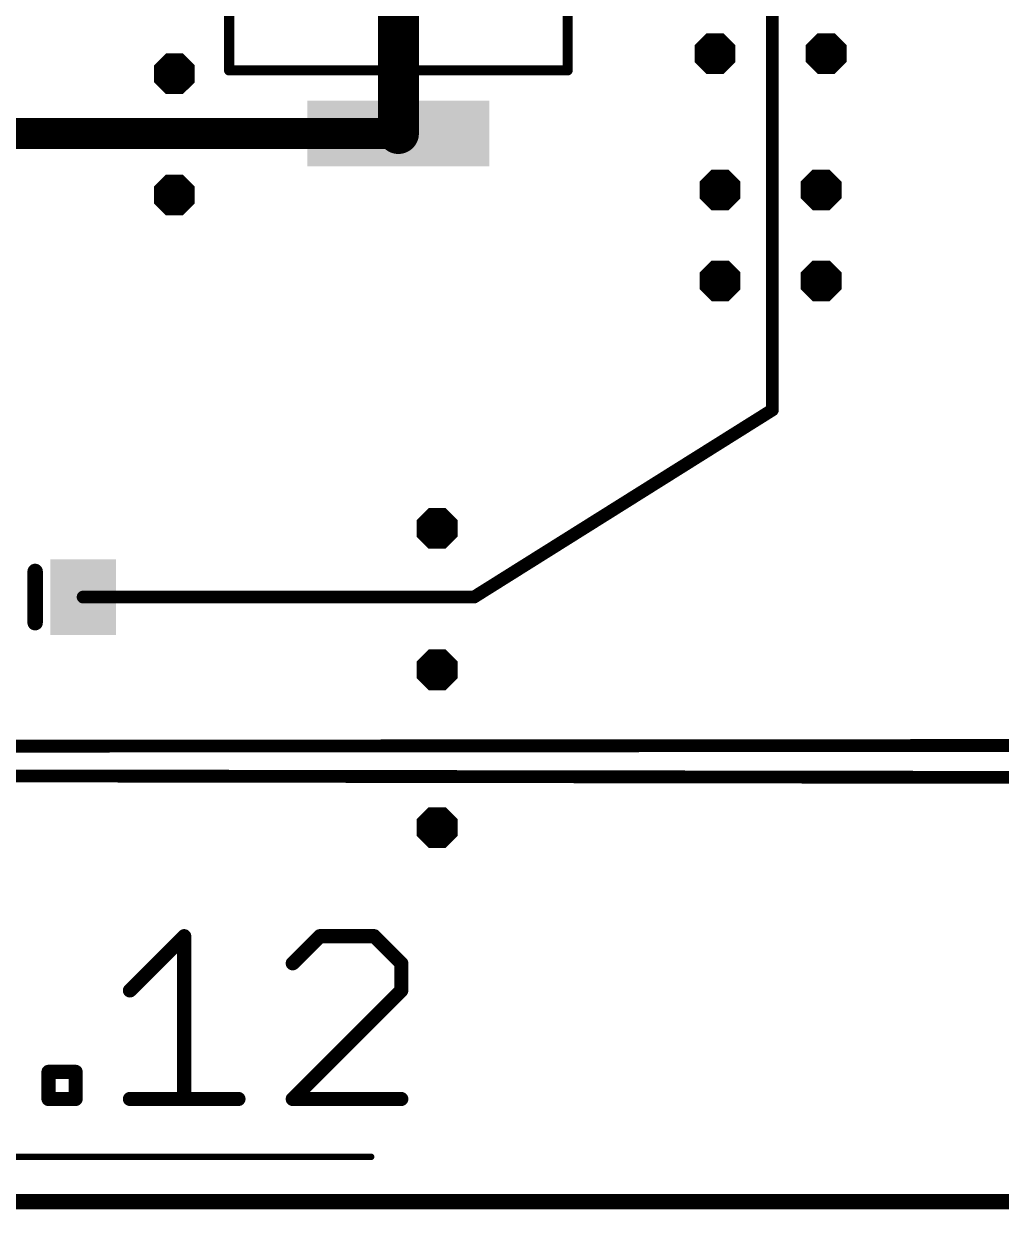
# Model space of a CAD drawing. Extents: x -31 to 165, y 0 to 136.
# Drawn here: x 10.98 to 30.33, y 7.85 to 31.32 of the extents above; entities that cross this region are included whole.
import ezdxf

# ---------------------------------------------------------------- set-up
doc = ezdxf.new("R2010")
doc.units = 0
for name, color, linetype in [('1', 12, 'CONTINUOUS'), ('16', 132, 'CONTINUOUS'), ('18', 3, 'CONTINUOUS'), ('20', 53, 'CONTINUOUS'), ('21', 40, 'CONTINUOUS'), ('22', 6, 'CONTINUOUS'), ('23', 40, 'CONTINUOUS'), ('47', 253, 'CONTINUOUS')]:
    doc.layers.add(name, color=color, linetype=linetype)

# ---------------------------------------------------------------- blocks, each defined once
blk = doc.blocks.new('RECT')
blk.add_solid([(-0.5, -0.5), (0.5, -0.5), (-0.5, 0.5), (0.5, 0.5)])
blk = doc.blocks.new('OCTAGONV')
at = {"const_width": 0.5}
blk.add_lwpolyline([(-0.25, -0.1036), (-0.25, 0.1036), (-0.1036, 0.25), (0.1036, 0.25), (0.25, 0.1036), (0.25, -0.1036), (0.1036, -0.25), (-0.1036, -0.25), (-0.25, -0.1036), (-0.25, 0.1036)], dxfattribs=at)

msp = doc.modelspace()

# ---------------------------------------------------------------- linework, layer by layer
at = {"layer": '1'}
for points, const_width in [([(25.8012, 33.902), (25.8012, 23.6765)], 0.254), ([(18.3992, 29.151), (18.3992, 32.201)], 0.8128), ([(5.8852, 29.151), (18.3992, 29.151)], 0.6096), ([(25.8012, 23.6765), (19.8967, 19.972)], 0.254), ([(19.8967, 19.972), (12.1602, 19.972)], 0.254), ([(6.8072, 17.018), (30.6312, 17.033)], 0.254), ([(3.0992, 16.442), (31.1317, 16.401)], 0.254), ([(165.0992, 8.001), (-0.0008, 8.001)], 0.3)]:
    msp.add_lwpolyline(points, dxfattribs=dict(at, const_width=const_width))
for points, const_width in [([(18.196, 29.151, 1), (18.6024, 29.151)], 0.4064), ([(18.3992, 28.9986, 1), (18.3992, 29.3034)], 0.3048), ([(25.7377, 23.6765, 1), (25.8647, 23.6765)], 0.127), ([(25.8349, 23.6227, 1), (25.7675, 23.7303)], 0.127), ([(12.1602, 20.0355, 1), (12.1602, 19.9085)], 0.127), ([(19.863, 20.0258, 1), (19.9305, 19.9182)], 0.127), ([(19.8967, 19.9085, 1), (19.8967, 20.0355)], 0.127)]:
    msp.add_lwpolyline(points, format="xyb", dxfattribs=dict(at, const_width=const_width))
at = {"layer": '16', "const_width": 0.25}
msp.add_lwpolyline([(165.0992, 8.001), (-0.0008, 8.001)], dxfattribs=at)
at = {"layer": '20'}
msp.add_line((7.9992, 8.001), (157.0992, 8.001), dxfattribs=at)
at = {"layer": '21'}
for points, const_width in [([(15.0492, 34.001), (15.0492, 30.401)], 0.2032), ([(21.7492, 34.001), (21.7492, 30.401)], 0.2032), ([(21.7492, 30.401), (15.0492, 30.401)], 0.2032), ([(11.2102, 19.464), (11.2102, 20.48)], 0.3048)]:
    msp.add_lwpolyline(points, dxfattribs=dict(at, const_width=const_width))
for points, const_width in [([(15.0492, 30.4518, 1), (15.0492, 30.3502)], 0.1016), ([(14.9984, 30.401, 1), (15.1, 30.401)], 0.1016), ([(21.6984, 30.401, 1), (21.8, 30.401)], 0.1016), ([(21.7492, 30.3502, 1), (21.7492, 30.4518)], 0.1016), ([(11.2864, 20.48, 1), (11.134, 20.48)], 0.1524), ([(11.134, 19.464, 1), (11.2864, 19.464)], 0.1524)]:
    msp.add_lwpolyline(points, format="xyb", dxfattribs=dict(at, const_width=const_width))
at = {"layer": '22', "const_width": 0.127}
msp.add_lwpolyline([(0.0992, 8.001), (165.0992, 8.001)], dxfattribs=at)
at = {"layer": '23'}
msp.add_point((11.2102, 19.972), dxfattribs=at)
at = {"layer": '47'}
for points, const_width in [([(13.0856, 12.1836), (14.1601, 13.2581)], 0.2794), ([(14.1601, 13.2581), (14.1601, 10.0347)], 0.2794), ([(16.8456, 13.2581), (16.3084, 12.7208)], 0.2794), ([(17.9201, 13.2581), (16.8456, 13.2581)], 0.2794), ([(18.4573, 12.7208), (17.9201, 13.2581)], 0.2794), ([(18.4573, 12.1836), (18.4573, 12.7208)], 0.2794), ([(16.3084, 10.0347), (18.4573, 12.1836)], 0.2794), ([(11.4743, 10.0347), (11.4743, 10.5719)], 0.2794), ([(11.4743, 10.5719), (12.0115, 10.5719)], 0.2794), ([(12.0115, 10.5719), (12.0115, 10.0347)], 0.2794), ([(12.0115, 10.0347), (11.4743, 10.0347)], 0.2794), ([(13.0856, 10.0347), (15.2345, 10.0347)], 0.2794), ([(18.4573, 10.0347), (16.3084, 10.0347)], 0.2794), ([(5.5768, 8.89), (17.8589, 8.89)], 0.13)]:
    msp.add_lwpolyline(points, dxfattribs=dict(at, const_width=const_width))
for points, const_width in [([(14.2299, 13.2581, 1), (14.0902, 13.2581)], 0.1397), ([(14.2095, 13.2087, 1), (14.1107, 13.3074)], 0.1397), ([(16.8456, 13.3279, 1), (16.8456, 13.1882)], 0.1397), ([(16.895, 13.2087, 1), (16.7962, 13.3074)], 0.1397), ([(17.9694, 13.3074, 1), (17.8707, 13.2087)], 0.1397), ([(17.9201, 13.1882, 1), (17.9201, 13.3279)], 0.1397), ([(16.259, 12.7702, 1), (16.3578, 12.6714)], 0.1397), ([(18.5271, 12.7208, 1), (18.3874, 12.7208)], 0.1397), ([(18.4079, 12.6714, 1), (18.5067, 12.7702)], 0.1397), ([(13.0362, 12.233, 1), (13.135, 12.1342)], 0.1397), ([(18.3874, 12.1836, 1), (18.5271, 12.1836)], 0.1397), ([(18.5067, 12.1342, 1), (18.4079, 12.233)], 0.1397), ([(11.4743, 10.6418, 1), (11.4743, 10.5021)], 0.1397), ([(11.5441, 10.5719, 1), (11.4044, 10.5719)], 0.1397), ([(12.0813, 10.5719, 1), (11.9416, 10.5719)], 0.1397), ([(12.0115, 10.5021, 1), (12.0115, 10.6418)], 0.1397), ([(11.4743, 10.1046, 1), (11.4743, 9.9649)], 0.1397), ([(11.4044, 10.0347, 1), (11.5441, 10.0347)], 0.1397), ([(11.9416, 10.0347, 1), (12.0813, 10.0347)], 0.1397), ([(12.0115, 9.9649, 1), (12.0115, 10.1046)], 0.1397), ([(13.0856, 10.1046, 1), (13.0856, 9.9649)], 0.1397), ([(14.0902, 10.0347, 1), (14.2299, 10.0347)], 0.1397), ([(15.2345, 9.9649, 1), (15.2345, 10.1046)], 0.1397), ([(16.3084, 10.1046, 1), (16.3084, 9.9649)], 0.1397), ([(16.259, 10.0841, 1), (16.3578, 9.9853)], 0.1397), ([(18.4573, 9.9649, 1), (18.4573, 10.1046)], 0.1397), ([(17.8589, 8.8575, 1), (17.8589, 8.9225)], 0.065)]:
    msp.add_lwpolyline(points, format="xyb", dxfattribs=dict(at, const_width=const_width))

# ---------------------------------------------------------------- block references
at = {"layer": '1', "rotation": 180}
for p, xscale, yscale in [((18.3992, 29.151), 3.6, 1.3), ((12.1602, 19.972), 1.3, 1.5)]:
    msp.add_blockref('RECT', p, dxfattribs=dict(at, xscale=xscale, yscale=yscale))
at = {"layer": '18', "xscale": 0.8064, "yscale": 0.8064}
for p in [(24.6662, 30.732), (24.6662, 30.732), (26.8662, 30.732), (26.8662, 30.732), (13.9662, 30.332), (13.9662, 30.332), (24.7662, 28.032), (24.7662, 28.032), (26.7662, 28.032), (26.7662, 28.032), (13.9662, 27.932), (13.9662, 27.932), (24.7662, 26.232), (24.7662, 26.232), (26.7662, 26.232), (26.7662, 26.232), (19.1662, 21.332), (19.1662, 21.332), (19.1662, 18.532), (19.1662, 18.532), (19.1662, 15.408), (19.1662, 15.408)]:
    msp.add_blockref('OCTAGONV', p, dxfattribs=at)

doc.saveas('drawing.dxf')
